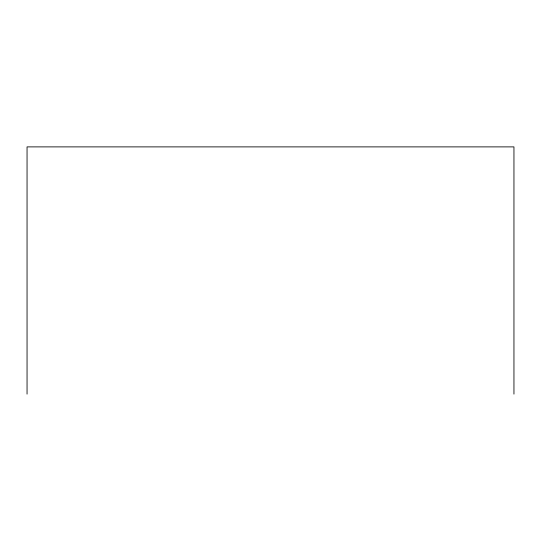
<?xml version="1.0" encoding="UTF-8"?>
<svg xmlns="http://www.w3.org/2000/svg" width="541" height="541" viewBox="0 0 541 541"><rect width="100%" height="100%" fill="white"/><g stroke="black" fill="none" stroke-linecap="round" stroke-linejoin="round"><path stroke-width="0.81" d="M513.95 394.112L513.95 146.888L27.05 146.888L27.05 394.112"/></g></svg>
